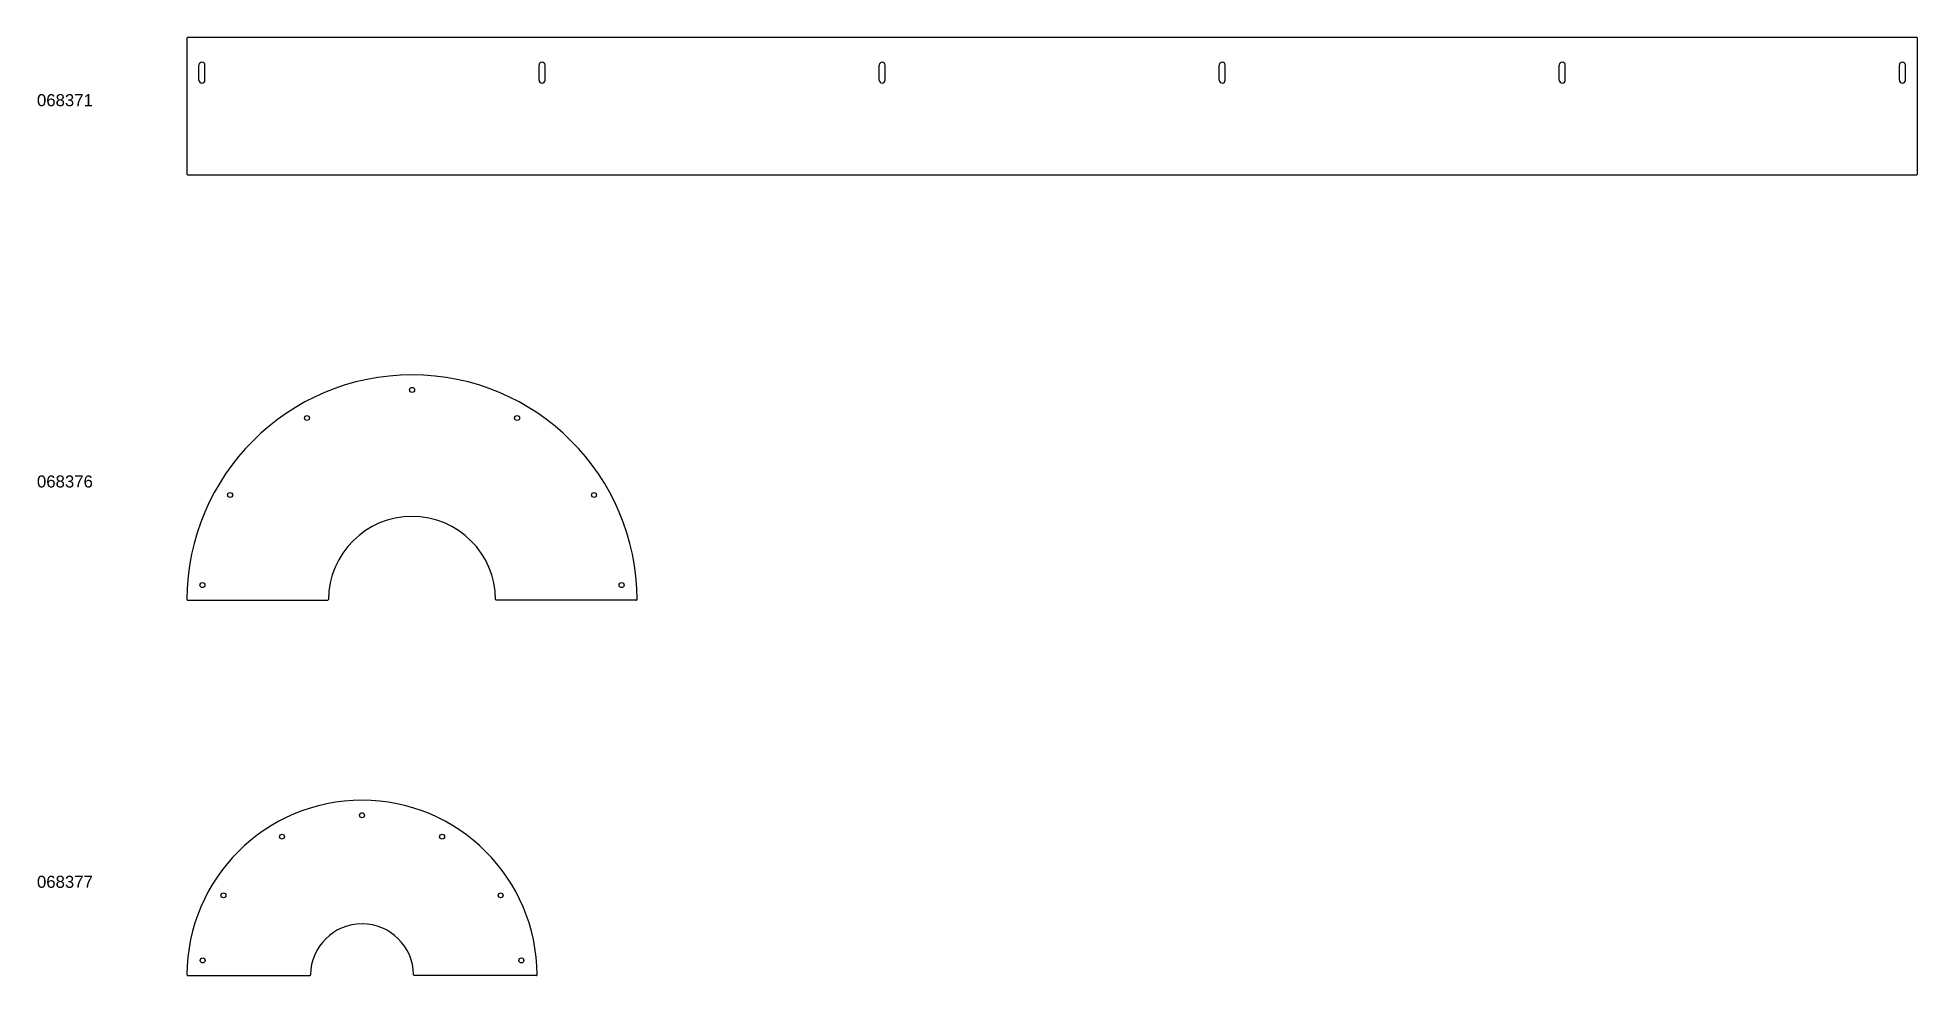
# Model space of a CAD drawing. Extents: x -149 to 1730, y 0 to 937.
import ezdxf

# ---------------------------------------------------------------- set-up
doc = ezdxf.new("R2010")
doc.units = 0
doc.header["$MEASUREMENT"] = 0
doc.layers.get('0').update_dxf_attribs({"linetype": 'CONTINUOUS'})
doc.styles.get("Standard").update_dxf_attribs({"font": 'arial.ttf'})

msp = doc.modelspace()

# ---------------------------------------------------------------- linework, layer by layer
for p, q in [((0, 936.5), (0, 800.5)), ((1729.5, 937), (0.5, 937)), ((1730, 800.5), (1730, 936.5)), ((12, 894.5), (12, 909.5)), ((18, 894.5), (18, 909.5)), ((352, 894.5), (352, 909.5)), ((358, 894.5), (358, 909.5)), ((692, 894.5), (692, 909.5)), ((698, 894.5), (698, 909.5)), ((1032, 894.5), (1032, 909.5)), ((1038, 894.5), (1038, 909.5)), ((1372, 894.5), (1372, 909.5)), ((1378, 894.5), (1378, 909.5)), ((1712, 894.5), (1712, 909.5)), ((1718, 894.5), (1718, 909.5)), ((0.5, 800), (1729.5, 800)), ((0.5, 375), (140.9, 375)), ((449.5, 375), (309.1, 375)), ((0.5, 0), (123, 0)), ((349.5, 0), (227, 0))]:
    msp.add_line(p, q)
for centre in [(225, 585), (120, 556.9), (330, 556.9), (43.1, 480), (406.9, 480), (15.5, 390), (434.5, 390), (175, 160), (95, 138.6), (255, 138.6), (36.4, 80), (313.6, 80), (15.7, 15), (334.3, 15)]:
    msp.add_circle(centre, 2.5)
for centre, radius, start, end in [((0.5, 936.5), 0.5, 90, 180), ((1729.5, 936.5), 0.5, 0, 90), ((15, 909.5), 3, 0, 180), ((355, 909.5), 3, 0, 180), ((695, 909.5), 3, 0, 180), ((1035, 909.5), 3, 0, 180), ((1375, 909.5), 3, 0, 180), ((1715, 909.5), 3, 0, 180), ((15, 894.5), 3, 180, 0), ((355, 894.5), 3, 180, 0), ((695, 894.5), 3, 180, 0), ((1035, 894.5), 3, 180, 0), ((1375, 894.5), 3, 180, 0), ((1715, 894.5), 3, 180, 0), ((0.5, 800.5), 0.5, 180, 270), ((1729.5, 800.5), 0.5, 270, 0), ((225, 375), 225, 0.1276, 179.8724), ((225, 375), 83.6, 0.3406, 179.6594), ((0.5, 375.5), 0.5, 179.8724, 270), ((140.9, 375.5), 0.5, 270, 359.6594), ((309.1, 375.5), 0.5, 180.3406, 270), ((449.5, 375.5), 0.5, 270, 0.1276), ((175, 0), 175, 0.1642, 179.8358), ((175, 0), 51.5, 0.5509, 179.4491), ((0.5, 0.5), 0.5, 179.8358, 270), ((123, 0.5), 0.5, 270, 359.4491), ((227, 0.5), 0.5, 180.5509, 270), ((349.5, 0.5), 0.5, 270, 0.1642)]:
    msp.add_arc(centre, radius, start, end)

# ---------------------------------------------------------------- texts
for s, p in [('068371', (-150, 868.5)), ('068376', (-150, 487.5)), ('068377', (-150, 87.5))]:
    msp.add_text(s, height=12).set_placement(p)

doc.saveas('drawing.dxf')
